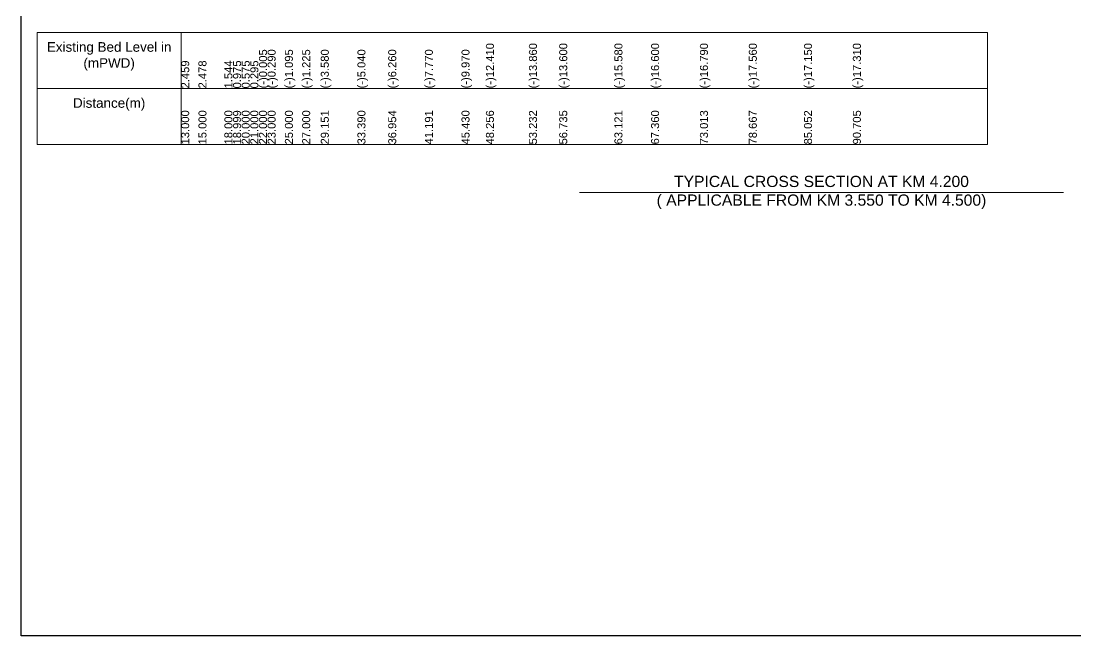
# Model space of a CAD drawing. Header units: inches. Extents: x 89000 to 267201, y -7461 to 18033.
# Drawn here: x 205000 to 211589, y -7071 to -3229 of the extents above; entities that cross this region are included whole.
import ezdxf

# ---------------------------------------------------------------- set-up
doc = ezdxf.new("R2010")
doc.units = ezdxf.units.IN
doc.header["$LTSCALE"] = 7
doc.header["$MEASUREMENT"] = 0
for name, color, linetype, lineweight in [('Cross section Data Border', 7, 'Continuous', 9), ('Cross Section Labels', 7, 'Continuous', 9), ('Long Section Labels', 7, 'Continuous', 9)]:
    doc.layers.add(name, color=color, linetype=linetype, lineweight=lineweight)
doc.styles.get("Standard").update_dxf_attribs({"font": 'arial.ttf'})

msp = doc.modelspace()

# ---------------------------------------------------------------- linework, layer by layer
msp.add_lwpolyline([(205000, 0), (215000, 0), (215000, -7071), (205000, -7071)], close=True)
at = {"layer": 'Cross section Data Border'}
msp.add_lwpolyline([(205100, -3300), (211036.50178, -3300), (211036.50178, -4000), (205100, -4000)], close=True, dxfattribs=at)
for points in [[(206000, -3300), (206000, -4000)], [(205100, -3650), (211036.50178, -3650)]]:
    msp.add_lwpolyline(points, dxfattribs=at)
at = {"layer": 'Cross Section Labels'}
msp.add_lwpolyline([(208488, -4300), (210000, -4300), (211512, -4300)], dxfattribs=at)

# ---------------------------------------------------------------- texts
at = {"layer": 'Cross section Data Border', "char_height": 60, "width": 800, "attachment_point": 5}
for s, insert in [('Existing Bed Level in (mPWD)', (205550, -3450)), ('Distance(m)', (205550, -3750))]:
    msp.add_mtext(s, dxfattribs=dict(at, insert=insert))
at = {"layer": 'Cross Section Labels', "insert": (210000, -4300), "char_height": 70, "attachment_point": 5}
msp.add_mtext('TYPICAL CROSS SECTION AT KM 4.200^J( APPLICABLE FROM KM 3.550 TO KM 4.500)', dxfattribs=at)
at = {"layer": 'Long Section Labels', "char_height": 50, "attachment_point": 1, "rotation": 90}
for s, insert in [('(-)0.005', (206485.97879, -3650)), ('(-)0.290', (206539.99409, -3650)), ('(-)1.095', (206647.98497, -3650)), ('(-)1.225', (206755.97584, -3650)), ('(-)3.580', (206872.13984, -3650)), ('(-)5.040', (207101.06518, -3650)), ('(-)6.260', (207293.50124, -3650)), ('(-)7.770', (207522.32215, -3650)), ('(-)9.970', (207751.19564, -3650)), ('(-)12.410', (207903.80034, -3650)), ('(-)13.860', (208172.53332, -3650)), ('(-)13.600', (208361.69239, -3650)), ('(-)15.580', (208706.55083, -3650)), ('(-)16.600', (208935.4654, -3650)), ('(-)16.790', (209240.71882, -3650)), ('(-)17.560', (209546.00339, -3650)), ('(-)17.150', (209890.82271, -3650)), ('(-)17.310', (210196.0708, -3650)), ('2.459', (206000, -3650)), ('2.478', (206107.99087, -3650)), ('1.544', (206269.99705, -3650)), ('0.975', (206323.97262, -3650)), ('0.575', (206377.98792, -3650)), ('0.295', (206432.00322, -3650)), ('13.000', (206000, -4000)), ('15.000', (206107.99087, -4000)), ('18.000', (206269.99705, -4000)), ('18.999', (206323.97262, -4000)), ('20.000', (206377.98792, -4000)), ('21.000', (206432.00322, -4000)), ('22.000', (206485.97879, -4000)), ('23.000', (206539.99409, -4000)), ('25.000', (206647.98497, -4000)), ('27.000', (206755.97584, -4000)), ('29.151', (206872.13984, -4000)), ('33.390', (207101.06518, -4000)), ('36.954', (207293.50124, -4000)), ('41.191', (207522.32215, -4000)), ('45.430', (207751.19564, -4000)), ('48.256', (207903.80034, -4000)), ('53.232', (208172.53332, -4000)), ('56.735', (208361.69239, -4000)), ('63.121', (208706.55083, -4000)), ('67.360', (208935.4654, -4000)), ('73.013', (209240.71882, -4000)), ('78.667', (209546.00339, -4000)), ('85.052', (209890.82271, -4000)), ('90.705', (210196.0708, -4000))]:
    msp.add_mtext(s, dxfattribs=dict(at, insert=insert))

doc.saveas('drawing.dxf')
